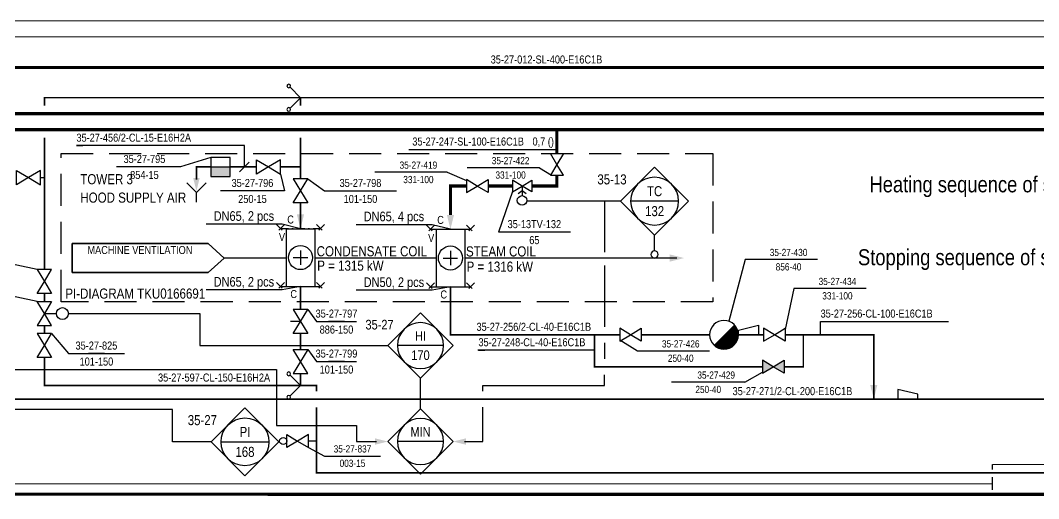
# Model space of a CAD drawing. Header units: millimetres. Extents: x -415 to 12957, y -5 to 599.
# Drawn here: x 6547.9 to 6866, y 444.6 to 594.2 of the extents above; entities that cross this region are included whole.
import ezdxf
from ezdxf.enums import TextEntityAlignment as Align

# ---------------------------------------------------------------- set-up
doc = ezdxf.new("R2010")
doc.units = ezdxf.units.MM
doc.header["$LTSCALE"] = 10
doc.header["$MEASUREMENT"] = 0
doc.linetypes.add('DASHDOT2', pattern=[0.5, 0.25, -0.125, 0, -0.125])
doc.linetypes.add('DASHEDX2', pattern=[1.5, 1, -0.5])
doc.layers.get('0').update_dxf_attribs({"linetype": 'CONTINUOUS'})
for name, color, linetype in [('HOYRYPATTERIT', 7, 'CONTINUOUS'), ('P-A-SHEET', 3, 'CONTINUOUS'), ('P-COND', 4, 'CONTINUOUS'), ('P-CVPOS', 7, 'CONTINUOUS'), ('P-DELIVERY_LIMIT', 1, 'DASHDOT2'), ('P-FITTINGS', 7, 'CONTINUOUS'), ('P-INSTRPOS', 7, 'CONTINUOUS'), ('P-INSTRPOS_TEXTS', 7, 'CONTINUOUS'), ('P-INSTRU', 7, 'CONTINUOUS'), ('P-LINEPOS', 7, 'CONTINUOUS'), ('P-OTHER', 7, 'CONTINUOUS'), ('P-STEAM1', 6, 'CONTINUOUS'), ('P-SYMB', 7, 'CONTINUOUS'), ('P-TEXT', 7, 'CONTINUOUS'), ('P-VALVEPOS', 7, 'CONTINUOUS'), ('P-VENTS', 7, 'CONTINUOUS'), ('PUTKIKARTIOT', 7, 'CONTINUOUS')]:
    doc.layers.add(name, color=color, linetype=linetype)
doc.layers.add('ins_025_muov', color=7, linetype='CONTINUOUS', lineweight=25)
doc.styles.add('ARIAL', font='ARIALN.TTF')
doc.styles.add('ARIALN', font='ARIALN.TTF')
doc.styles.add('LEGIBLE', font='ARIALN.TTF')
doc.styles.add('MODESTD', font='ARIALN.TTF')
doc.styles.add('ROMANS', font='ARIALN.TTF')
doc.styles.get("Standard").update_dxf_attribs({"font": 'ARIALN.TTF'})

# ---------------------------------------------------------------- blocks, each defined once
blk = doc.blocks.new('ARROW')
blk.add_solid([(-2.5, -1.25), (-2.5, 1.25), (2.5, 0)])
at = {"linetype": 'Continuous', "flags": 1}
blk.add_attdef('SYM_WIDTH', (0, 0), '', height=3, dxfattribs=at)
blk = doc.blocks.new('LPoist')
at = {"const_width": 3.75}
blk.add_lwpolyline([(1.33, 2.42, -1), (-1.33, 5.08, -5.843182)], format="xyb", dxfattribs=at)
blk.add_circle((0, 3.75), 3.75)
blk = doc.blocks.new('höyrypatteri')
for p, q in [((0, 5), (0, -5)), ((0, 5), (5, 5)), ((5, 5), (5, -5)), ((1.25, 0), (3.75, 0)), ((2.5, 1.25), (2.5, -1.25)), ((0, -5), (5, -5))]:
    blk.add_line(p, q)
blk.add_circle((2.5, 0), 2.09)
blk = doc.blocks.new('supistuskartio')
for p, q in [((-2.5, -0.28), (-2.5, -1.464)), ((2.5, -0.28), (-2.5, -0.28)), ((-2.5, -1.464), (2.5, -2.664)), ((2.5, -2.664), (2.5, -0.28))]:
    blk.add_line(p, q)
at = {"linetype": 'Continuous', "style": 'LEGIBLE', "flags": 9}
blk.add_attdef('FC', (0, 3.5), '', height=1.8, dxfattribs=at)
blk = doc.blocks.new('PPI_0103B')
at = {"color": 0, "linetype": 'ByBlock'}
blk.add_circle((0, 0), 1.25, dxfattribs=at)
blk = doc.blocks.new('PPI_0900A')
at = {"color": 0, "linetype": 'ByBlock'}
blk.add_line((-2.5, 0), (2.5, 0), dxfattribs=at)
blk = doc.blocks.new('PPI_1000A')
at = {"color": 0, "linetype": 'ByBlock'}
blk.add_line((-1, 0), (1, 0), dxfattribs=at)
blk = doc.blocks.new('PPI_1207A')
at = {"color": 0, "linetype": 'ByBlock'}
for p, q in [((-8.5, 0), (0, 8.5)), ((0, 8.5), (8.5, 0)), ((0, -8.5), (-8.5, 0)), ((-6, 0), (6, 0)), ((8.5, 0), (0, -8.5))]:
    blk.add_line(p, q, dxfattribs=at)
blk.add_circle((0, 0), 6, dxfattribs=at)
blk = doc.blocks.new('*U61')
at = {"color": 0}
for points in [[(5, 4.5), (0, 0)], [(47.5, 4.5), (5, 4.5)], [(47.5, -4.5), (47.5, 4.5)], [(0, 0), (5, -4.5)], [(5, -4.5), (47.5, -4.5)]]:
    blk.add_lwpolyline(points, close=True, dxfattribs=at)
at = {"color": 7, "style": 'ARIALN'}
for tag, p in [('TEKSTI1', (26.25, 2.5)), ('TEKSTI2', (26.25, -2.5))]:
    blk.add_attdef(tag, text='', height=2.5, dxfattribs=at).set_placement(p, align=Align.MIDDLE_CENTER)
at = {"color": 1, "style": 'ARIALN'}
blk.add_attdef('KAAVIO', text='', height=1.5, dxfattribs=at).set_placement((26.25, -5), align=Align.TOP_CENTER)
blk = doc.blocks.new('PPI_1100A')
at = {"color": 0, "linetype": 'ByBlock'}
blk.add_line((0, 0), (2, 0), dxfattribs=at)
blk = doc.blocks.new('P7A1100')
at = {"color": 0, "linetype": 'ByBlock'}
for points in [[(-3, -1.8), (-3, 1.8), (0, 0)], [(3, -1.8), (3, 1.8), (0, 0)]]:
    blk.add_lwpolyline(points, close=True, dxfattribs=at)
blk = doc.blocks.new('PRO66DD')
h = blk.add_hatch(color=0)
h.paths.add_polyline_path([(-3, 1.8), (-3, -1.8), (0, 0)])
h.paths.add_polyline_path([(3, -1.8), (3, 1.8), (0, 0)])
at = {"layer": 'P-VENTS', "color": 0, "linetype": 'Continuous'}
for points in [[(-3, -1.8), (-3, 1.8), (0, 0)], [(3, -1.8), (3, 1.8), (0, 0)]]:
    blk.add_lwpolyline(points, close=True, dxfattribs=at)
blk = doc.blocks.new('p7a1370')
at = {"color": 0, "linetype": 'ByBlock'}
for p, q in [((1.25, 1.25), (-1.25, -1.25)), ((-1.25, 1.25), (1.25, -1.25))]:
    blk.add_line(p, q, dxfattribs=at)
blk = doc.blocks.new('PPI_2100A')
at = {"color": 0, "linetype": 'ByBlock'}
blk.add_line((0, 0), (2, 0), dxfattribs=at)
blk = doc.blocks.new('P7A1208')
at = {"color": 0, "linetype": 'ByBlock'}
for p, q in [((-3, 0), (-3, -3)), ((3, -3), (3, 0)), ((-3, -3), (3, -3))]:
    blk.add_line(p, q, dxfattribs=at)
blk.add_lwpolyline([(3, 3), (-3, 3), (-3, 0), (3, 0)], close=True, dxfattribs=at)
blk.add_solid([(-3, 0), (3, 0), (-3, -3), (3, -3)], dxfattribs=at)
blk = doc.blocks.new('P7A1383')
at = {"color": 0}
for p, q in [((-3, 0), (0, -3)), ((0, -3), (3, 0)), ((0, -6), (0, -3))]:
    blk.add_line(p, q, dxfattribs=at)
blk = doc.blocks.new('P7A1305')
at = {"color": 0, "linetype": 'ByBlock'}
blk.add_solid([(-4, -1), (-4, 1), (0, 0)], dxfattribs=at)
blk = doc.blocks.new('P7A1304')
at = {"color": 0, "linetype": 'ByBlock'}
blk.add_line((1.5, 1.5), (-1.5, -1.5), dxfattribs=at)
blk = doc.blocks.new('P7A1172')
at = {"color": 0, "linetype": 'ByBlock'}
blk.add_line((0, 0), (0, 2.5), dxfattribs=at)
for points in [[(-3, 1.8), (0, 0), (-3, -1.8)], [(0, 0), (3, -1.8), (3, 1.8)]]:
    blk.add_lwpolyline(points, close=True, dxfattribs=at)
blk = doc.blocks.new('P7A1330')
at = {"color": 0, "linetype": 'ByBlock'}
for q in [(-3.25, 3.25), (3.25, 3.25)]:
    blk.add_line((0, 0), q, dxfattribs=at)
for centre, start, end in [((-3.66, 3.66), 90, 270), ((-3.66, 3.66), 270, 90), ((3.66, 3.66), 90, 270), ((3.66, 3.66), 270, 90)]:
    blk.add_arc(centre, 0.575, start, end, dxfattribs=at)
blk = doc.blocks.new('CVE6383')
at = {"color": 0, "linetype": 'Continuous'}
blk.add_lwpolyline([(-1.5, 4.5, -1), (1.5, 4.5, -1), (-1.5, 4.5)], format="xyb", close=True, dxfattribs=at)
for points in [[(-1.27, 2.39), (0, 1.5), (1.27, 2.39)], [(0, 0), (0, 3)]]:
    blk.add_lwpolyline(points, dxfattribs=at)
at = {"layer": 'P-VENTS', "color": 0, "linetype": 'Continuous'}
for points in [[(-3, -1.8), (-3, 1.8), (0, 0)], [(3, -1.8), (3, 1.8), (0, 0)]]:
    blk.add_lwpolyline(points, close=True, dxfattribs=at)
blk = doc.blocks.new('CVE8A29')
at = {"color": 0, "linetype": 'Continuous'}
blk.add_lwpolyline([(-1.5, 4.5, -1), (1.5, 4.5, -1), (-1.5, 4.5)], format="xyb", close=True, dxfattribs=at)
blk.add_lwpolyline([(0, 0), (0, 3)], dxfattribs=at)
at = {"layer": 'P-VENTS', "color": 0, "linetype": 'Continuous'}
for points in [[(-3, -1.8), (-3, 1.8), (0, 0)], [(3, -1.8), (3, 1.8), (0, 0)]]:
    blk.add_lwpolyline(points, close=True, dxfattribs=at)

msp = doc.modelspace()

# ---------------------------------------------------------------- linework, layer by layer
at = {"layer": 'P-A-SHEET', "color": 7, "const_width": 0.35}
for points in [[(-410, 0), (12952.06, 0), (12952.06, 594), (-410, 594)], [(-405, 5), (12947.06, 5), (12947.06, 589), (-405, 589)]]:
    msp.add_lwpolyline(points, close=True, dxfattribs=at)
at = {"layer": 'P-COND', "const_width": 0.5}
for points in [[(7344.51, 570), (6555.37, 570), (6555.37, 567.5)], [(6765.21, 570), (6635.37, 570), (6635.37, 567.5)], [(6555.37, 557.5), (6555.37, 516.25)], [(6635.37, 544.59), (6635.37, 557.5)], [(6635.37, 529), (6635.37, 537.09)], [(6635.37, 503.75), (6635.37, 511)], [(6555.37, 508.75), (6555.37, 506.25)], [(6555.37, 498.75), (6555.37, 496.25)], [(6635.37, 491.25), (6635.37, 496.25)], [(6635.37, 480), (6555.37, 480), (6555.37, 488.75)], [(6635.37, 483.75), (6635.37, 480), (6640.37, 480), (6640.37, 478.21)], [(6459.81, 475.71), (9883.8, 475.71)], [(7060.28, 452.75), (6640.37, 452.75), (6640.37, 473.21)]]:
    msp.add_lwpolyline(points, dxfattribs=at)
at = {"layer": 'P-COND', "linetype": 'Continuous', "const_width": 0.5}
for points in [[(6607.37, 548.34), (6602.87, 548.34), (6602.87, 544.34)], [(6621.62, 548.34), (6613.37, 548.34)], [(6635.37, 548.34), (6629.12, 548.34)], [(6555.37, 545), (6554.12, 545)], [(6741.86, 495.87), (6763.18, 495.87)], [(6772.18, 495.87), (6780.06, 495.87)], [(6640.37, 462.66), (6637.85, 462.66)]]:
    msp.add_lwpolyline(points, dxfattribs=at)
at = {"layer": 'P-COND', "linetype": 'Continuous'}
for points in [[(6682.23, 510.87, 0.5, 0.5, 0), (6682.23, 495.87, 0.5, 0.5, 0), (6735.11, 495.87, 0, 0, 0)], [(6727.23, 495.87, 0.5, 0.5, 0), (6727.23, 485.87, 0.5, 0.5, 0), (6779.69, 485.87, 0, 0, 0)], [(6786.44, 485.87, 0.5, 0.5, 0), (6792.48, 485.87, 0.5, 0.5, 0), (6792.48, 495.87, 0, 0, 0)], [(6786.81, 495.87, 0.5, 0.5, 0), (6814.48, 495.87, 0.5, 0.5, 0), (6814.49, 475.71, 0, 0, 0)]]:
    msp.add_lwpolyline(points, format="xyseb", dxfattribs=at)
at = {"layer": 'P-CVPOS'}
for points in [[(6701.6, 540.69), (6697.2, 527.97)], [(6553.12, 506.25), (6535.37, 510), (6512.87, 510)]]:
    msp.add_lwpolyline(points, dxfattribs=at)
at = {"layer": 'P-DELIVERY_LIMIT'}
for points in [[(6629.14, 529.1), (6641.64, 529.1)], [(6675.98, 528.87), (6688.48, 528.87)], [(6629.12, 511), (6641.62, 511)], [(6675.98, 510.87), (6688.48, 510.87)]]:
    msp.add_lwpolyline(points, dxfattribs=at)
at = {"layer": 'P-INSTRU'}
for points in [[(6607.42, 462.39), (6595.37, 462.39), (6595.37, 472.5), (6472.87, 472.5), (6472.87, 545), (6477.26, 545)], [(6730.37, 537.5), (6730.37, 521.71)], [(6487.87, 534.39), (6487.87, 485), (6627.87, 485), (6627.87, 467.5), (6652.87, 467.5), (6652.87, 462.5), (6659.17, 462.5)], [(6730.37, 517.5), (6730.37, 498.37)], [(6562.87, 502.5), (6603.93, 502.5), (6603.93, 492.5), (6662.67, 492.5)], [(6730.37, 493.37), (6730.37, 488.37)], [(6672.87, 472.7), (6672.87, 482.5)], [(6692.34, 478.21), (6692.34, 480), (6730.37, 480), (6730.37, 483.37)], [(6686.57, 462.5), (6692.34, 462.5), (6692.34, 473.21)], [(6851.63, 453.7), (6851.63, 455.35), (6958.43, 455.38)], [(6528.78, 453.73), (6528.78, 449.33), (6851.63, 449.26)], [(6851.63, 447.37), (6851.63, 451.33)]]:
    msp.add_lwpolyline(points, dxfattribs=at)
at = {"layer": 'P-INSTRU', "linetype": 'Continuous'}
for points in [[(6735.4, 537.65), (6706.26, 537.65)], [(6746.01, 522.12), (6746.01, 527.04)], [(6628.85, 462.66), (6628.59, 462.66)]]:
    msp.add_lwpolyline(points, dxfattribs=at)
at = {"layer": 'P-LINEPOS'}
for points in [[(6617.87, 548.34), (6617.87, 555), (6565.37, 555)], [(6797.87, 495.87), (6797.87, 500), (6837.87, 500)], [(6727.23, 491.04), (6690.77, 491.04)]]:
    msp.add_lwpolyline(points, dxfattribs=at)
at = {"layer": 'P-OTHER'}
for points in [[(6669.22, 553.79), (6715.48, 553.79)], [(6719.7, 527.97), (6697.2, 527.97)], [(6719.7, 527.97), (6697.2, 527.97)]]:
    msp.add_lwpolyline(points, dxfattribs=at)
at = {"layer": 'P-OTHER', "linetype": 'DASHEDX2'}
msp.add_lwpolyline([(6560.6, 552.5), (6764.19, 552.5), (6764.19, 506.22), (6560.6, 506.22)], close=True, dxfattribs=at)
at = {"layer": 'P-OTHER', "linetype": 'Continuous'}
for points in [[(6605.92, 530.53), (6629.67, 530.53), (6635.39, 529.1)], [(6652.79, 530.4), (6676.54, 530.4), (6682.26, 528.97)], [(6630.87, 519.87), (6611.57, 519.87)], [(6677.73, 519.87), (6639.87, 519.87)], [(6752.98, 519.87), (6686.73, 519.87)], [(6635.37, 511), (6629.67, 509.97), (6605.92, 509.97)], [(6682.23, 510.87), (6676.54, 509.85), (6652.79, 509.85)]]:
    msp.add_lwpolyline(points, dxfattribs=at)
at = {"layer": 'P-STEAM1', "linetype": 'Continuous', "const_width": 1}
for points in [[(1230.31, 579.44), (6591.76, 579.44)], [(6459.81, 579.44), (9965.01, 579.44)], [(6459.81, 565), (7668.46, 565)], [(6459.81, 560), (9735.21, 560), (9735.21, 542.5), (9906.3, 542.5)], [(6715.48, 552.5), (6715.48, 560)], [(6693.98, 542.37), (6701.61, 542.37)], [(6459.81, 446.03), (9965.01, 445.79)]]:
    msp.add_lwpolyline(points, dxfattribs=at)
at = {"layer": 'P-STEAM1', "linetype": 'Continuous'}
for points in [[(6707.61, 542.37, 1, 1, 0), (6715.48, 542.37, 1, 1, 0), (6715.48, 545.75, 0, 0, 0)], [(6682.23, 533.37, 1, 1, 0), (6682.23, 542.37, 1, 1, 0), (6687.23, 542.37, 0, 0, 0)]]:
    msp.add_lwpolyline(points, format="xyseb", dxfattribs=at)
at = {"layer": 'P-VALVEPOS'}
for points in [[(6607.37, 551.34), (6597.87, 548.34), (6577.87, 548.34)], [(6710.02, 548.07), (6687.42, 548.07)], [(6710.02, 548.07), (6713.79, 545.75)], [(6629.12, 546.09), (6630.37, 540.84), (6610.37, 540.84)], [(6637.62, 544.59), (6642.87, 540.84), (6665.37, 540.84)], [(6681.22, 546.66), (6658.62, 546.66)], [(6681.22, 546.66), (6687.23, 544.06)], [(6553.12, 516.25), (6535.37, 520), (6517.87, 520)], [(6796.86, 519.36), (6774.26, 519.36), (6769.21, 500.1)], [(6812.13, 510.3), (6789.53, 510.3), (6786.81, 497.55)], [(6637.62, 503.75), (6640.37, 500), (6652.87, 500)], [(6557.62, 496.25), (6562.87, 490), (6580.37, 490)], [(6740.68, 490.78), (6735.11, 494.18)], [(6637.62, 491.25), (6640.37, 487.5), (6652.87, 487.5)], [(6763.18, 490.78), (6740.58, 490.78)], [(6774.25, 481.03), (6779.69, 484.18)], [(6774.25, 481.03), (6751.28, 481.03)], [(6637.85, 460.64), (6642.87, 457.95), (6660.37, 457.95)]]:
    msp.add_lwpolyline(points, dxfattribs=at)

# ---------------------------------------------------------------- block references
at = {"layer": 'HOYRYPATTERIT', "xscale": 1.800000000000182, "yscale": 1.800000000000182, "zscale": 1.800000000000182}
for p in [(6630.87, 520), (6677.73, 519.87)]:
    msp.add_blockref('höyrypatteri', p, dxfattribs=at)
at = {"layer": 'P-COND', "linetype": 'Continuous', "xscale": -0.900000000000091, "yscale": 0.900000000000091, "zscale": 0.900000000000091, "rotation": 89.99999999999937}
msp.add_blockref('ARROW', (6814.49, 477.96), dxfattribs=at)
at = {"layer": 'P-CVPOS', "color": 140, "xscale": -1}
msp.add_blockref('PPI_1000A', (6708.45, 527.97), dxfattribs=at)
at = {"layer": 'P-DELIVERY_LIMIT'}
for p in [(6629.14, 529.1), (6641.64, 529.1), (6675.98, 528.87), (6688.48, 528.87), (6629.12, 511), (6641.62, 511), (6675.98, 510.87), (6688.48, 510.87)]:
    msp.add_blockref('p7a1370', p, dxfattribs=at)
at = {"layer": 'P-FITTINGS'}
msp.add_blockref('P7A1208', (6610.37, 548.34), dxfattribs=at)
at = {"layer": 'P-INSTRPOS', "color": 140, "xscale": -1.2, "yscale": 1.2, "zscale": 1.2}
msp.add_blockref('PPI_1207A', (6672.87, 492.5), dxfattribs=at)
at = {"layer": 'P-INSTRPOS', "xscale": -1.2, "yscale": 1.2, "zscale": 1.2}
msp.add_blockref('PPI_1207A', (6672.87, 462.5), dxfattribs=at)
at = {"layer": 'P-INSTRU', "color": 140, "yscale": 1.2478, "zscale": 1.2478}
for p, xscale in [((6746.01, 537.65), -1.2478), ((6618.03, 462.39), 1.2478)]:
    msp.add_blockref('PPI_1207A', p, dxfattribs=dict(at, xscale=xscale))
at = {"layer": 'P-INSTRU', "color": 1, "xscale": -0.899999999999636, "yscale": 0.899999999999636, "zscale": 0.899999999999636}
msp.add_blockref('PPI_0103B', (6746.01, 521), dxfattribs=at)
at = {"layer": 'P-INSTRU', "xscale": 0.899999999999636, "yscale": 0.899999999999636, "zscale": 0.899999999999636, "rotation": 90}
msp.add_blockref('PPI_0103B', (6629.98, 462.66), dxfattribs=at)
at = {"layer": 'P-LINEPOS', "color": 140}
for name, p in [('PPI_1100A', (6694.8, 579.44)), ('PPI_2100A', (6565.37, 555)), ('PPI_1100A', (6670.32, 553.79)), ('PPI_1100A', (6797.87, 500)), ('PPI_2100A', (6690.37, 495.87)), ('PPI_1100A', (6690.97, 491.04)), ('PPI_1100A', (6720.71, 480)), ('PPI_2100A', (6770.38, 475.76))]:
    msp.add_blockref(name, p, dxfattribs=at)
at = {"layer": 'P-LINEPOS'}
msp.add_blockref('P7A1304', (6617.87, 548.34), dxfattribs=at)
at = {"layer": 'P-OTHER'}
ref = msp.add_blockref('*U61', (6611.57, 519.87), dxfattribs=dict(at, xscale=-1))
ref.add_attrib('TEKSTI1', 'MACHINE VENTILATION', dxfattribs={"layer": '0', "color": 7, "height": 2.5, "style": 'ARIALN'}).set_placement((6585.21, 522.37), align=Align.MIDDLE_CENTER)
at = {"layer": 'P-OTHER', "linetype": 'Continuous', "xscale": -0.8999999999996362, "yscale": 0.8999999999996362, "zscale": 0.8999999999996362, "rotation": 180}
msp.add_blockref('ARROW', (6752.98, 519.87), dxfattribs=at)
at = {"layer": 'P-STEAM1', "linetype": 'Continuous', "xscale": -0.900000000000091, "yscale": 0.900000000000091, "zscale": 0.900000000000091, "rotation": 89.99999999999937}
for p in [(6635.37, 531.25), (6682.23, 531.12)]:
    msp.add_blockref('ARROW', p, dxfattribs=at)
at = {"layer": 'P-SYMB'}
for name, p, rotation in [('P7A1330', (6635.37, 570), 90), ('P7A1305', (6602.87, 540.84), 270), ('P7A1330', (6635.37, 480), 90), ('P7A1305', (6683.07, 462.5), 180)]:
    msp.add_blockref(name, p, dxfattribs=dict(at, rotation=rotation))
msp.add_blockref('P7A1383', (6602.87, 543.34), dxfattribs=at)
at = {"layer": 'P-SYMB', "xscale": -1.199999999999818, "yscale": 1.199999999999818, "zscale": 1.199999999999818}
msp.add_blockref('LPoist', (6767.68, 491.37), dxfattribs=at)
at = {"layer": 'P-SYMB', "xscale": -1, "rotation": 180}
msp.add_blockref('P7A1305', (6662.67, 462.5), dxfattribs=at)
at = {"layer": 'P-VALVEPOS', "color": 140, "rotation": 180}
for p in [(6586.62, 548.34), (6620.37, 540.84), (6646.62, 500), (6571.62, 490), (6646.62, 487.5)]:
    msp.add_blockref('PPI_0900A', p, dxfattribs=at)
at = {"layer": 'P-VALVEPOS', "color": 140, "yscale": 0.9, "zscale": 0.9}
for p, xscale in [((6701.02, 548.07), -0.9), ((6672.22, 546.66), -0.9), ((6787.86, 519.36), -0.9), ((6803.13, 510.3), -0.9), ((6754.18, 490.78), -0.9), ((6762.58, 481.03), -0.9), ((6651.62, 457.95), 0.9)]:
    msp.add_blockref('PPI_0900A', p, dxfattribs=dict(at, xscale=xscale))
at = {"layer": 'P-VALVEPOS', "color": 140}
msp.add_blockref('PPI_0900A', (6654.12, 540.84), dxfattribs=at)
at = {"layer": 'P-VENTS'}
for p, xscale, yscale, zscale in [((6625.37, 548.34), 1.25, 1.25, 1.25), ((6550.37, 545), 1.25, 1.25, 1.25), ((6634.48, 462.66), 1.125, 1.125, 1.125)]:
    msp.add_blockref('P7A1100', p, dxfattribs=dict(at, xscale=xscale, yscale=yscale, zscale=zscale))
for name, p, xscale, yscale, zscale, rotation in [('P7A1100', (6715.48, 549.12), 1.125, 1.125, 1.125, 270), ('P7A1100', (6635.37, 540.84), 1.25, 1.25, 1.25, 90), ('P7A1100', (6690.61, 542.37), 1.125, 1.125, 1.125, 180), ('P7A1100', (6555.37, 512.5), 1.25, 1.25, 1.25, 90), ('CVE8A29', (6555.37, 502.5), 1.25, 1.25, 1.25, 270), ('P7A1172', (6635.37, 500), 1.25, 1.25, 1.25, 90), ('P7A1100', (6738.48, 495.87), 1.125, 1.125, 1.125, 180), ('P7A1100', (6783.43, 495.87), 1.125, 1.125, 1.125, 180), ('P7A1100', (6555.37, 492.5), 1.25, 1.25, 1.25, 90), ('P7A1100', (6635.37, 487.5), 1.25, 1.25, 1.25, 270), ('PRO66DD', (6783.07, 485.87), 1.125000000000022, 1.125000000000022, 1.125000000000022, 180)]:
    msp.add_blockref(name, p, dxfattribs=dict(at, xscale=xscale, yscale=yscale, zscale=zscale, rotation=rotation))
at = {"layer": 'P-VENTS', "rotation": 180}
msp.add_blockref('CVE6383', (6704.61, 542.37), dxfattribs=at)
at = {"layer": 'PUTKIKARTIOT', "yscale": 1.258389262000037, "zscale": 1.258389262000037, "rotation": 180}
for p, xscale in [((6775.33, 495.51), -1.258389262000037), ((6825.14, 475.41), 1.258389262000037)]:
    msp.add_blockref('supistuskartio', p, dxfattribs=dict(at, xscale=xscale))

# ---------------------------------------------------------------- texts
at = {"layer": 'ins_025_muov', "style": 'ARIALN'}
for s, p in [('Heating sequence of steam and condensate system', (6813.16, 540.41)), ('Stopping sequence of steam and condensate system', (6809.56, 517.61))]:
    msp.add_text(s, height=5, dxfattribs=at).set_placement(p)
at = {"layer": 'P-CVPOS', "color": 140, "style": 'ARIAL'}
for s, p in [('35-13TV-132', (6708.45, 530.47)), ('65', (6708.45, 525.47))]:
    msp.add_text(s, height=2.5, dxfattribs=at).set_placement(p, align=Align.MIDDLE)
at = {"layer": 'P-DELIVERY_LIMIT', "style": 'ROMANS'}
for p in [(6631.24, 530.66), (6678.1, 530.53), (6632.23, 507.36), (6679.1, 507.23)]:
    msp.add_attdef('C', p, '', height=2.5, dxfattribs=at)
for p in [(6630.55, 525.18), (6677.17, 524.88)]:
    msp.add_attdef('V', text='', height=2.5, dxfattribs=at).set_placement(p, align=Align.RIGHT)
at = {"layer": 'P-INSTRPOS_TEXTS', "style": 'ARIAL'}
for s, height, p in [('35-13', 3.119, (6737.27, 542.89)), ('35-27', 3, (6664.47, 497.54)), ('35-27', 3.119, (6609.29, 467.63))]:
    msp.add_text(s, height=height, dxfattribs=at).set_placement(p, align=Align.RIGHT)
for s, height, p in [('TC', 3.119, (6746.01, 540.77)), ('132', 3.119, (6746.01, 534.53)), ('HI', 3, (6672.87, 495.5)), ('170', 3, (6672.87, 489.5)), ('PI', 3.119, (6618.03, 465.5)), ('MIN', 3, (6672.87, 465.5)), ('168', 3.119, (6618.03, 459.27))]:
    msp.add_text(s, height=height, dxfattribs=at).set_placement(p, align=Align.MIDDLE)
at = {"layer": 'P-LINEPOS', "color": 140, "style": 'ARIAL'}
for s, p in [('35-27-012-SL-400-E16C1B', (6694.8, 581.94)), ('35-27-456/2-CL-15-E16H2A', (6565.37, 557.5)), ('35-27-247-SL-100-E16C1B', (6670.32, 556.29)), ('0,7 ()', (6707.87, 556.31)), ('35-27-256-CL-100-E16C1B', (6797.87, 502.5)), ('35-27-256/2-CL-40-E16C1B', (6690.37, 498.37)), ('35-27-248-CL-40-E16C1B', (6690.97, 493.54)), ('35-27-597-CL-150-E16H2A', (6590.87, 482.5)), ('35-27-271/2-CL-200-E16C1B', (6770.38, 478.26))]:
    msp.add_text(s, height=2.5, dxfattribs=at).set_placement(p, align=Align.MIDDLE_LEFT)
at = {"layer": 'P-OTHER', "linetype": 'Continuous', "style": 'MODESTD'}
for s, p in [('TOWER 3', (6566.59, 542.94)), ('HOOD SUPPLY AIR', (6566.59, 537.18)), ('CONDENSATE COIL', (6640.43, 520.41)), ('STEAM COIL', (6687.09, 520.36)), ('P = 1315 kW', (6640.6, 515.91)), ('P = 1316 kW', (6687.26, 515.6)), ('PI-DIAGRAM TKU0166691', (6561.9, 507.18))]:
    msp.add_text(s, height=3.15, dxfattribs=at).set_placement(p)
at = {"layer": 'P-TEXT', "style": 'ARIALN'}
for s, p in [('DN65, 2 pcs', (6608.24, 531.5)), ('DN65, 4 pcs', (6655.11, 531.37)), ('DN65, 2 pcs', (6608.24, 510.94)), ('DN50, 2 pcs', (6655.11, 510.81))]:
    msp.add_text(s, height=3, dxfattribs=at).set_placement(p)
at = {"layer": 'P-VALVEPOS', "color": 140, "style": 'ARIAL'}
for s, height, p in [('35-27-795', 2.5, (6586.62, 550.84)), ('35-27-422', 2.25, (6701.02, 550.32)), ('35-27-419', 2.25, (6672.22, 548.91)), ('854-15', 2.5, (6586.62, 545.84)), ('35-27-796', 2.5, (6620.37, 543.34)), ('35-27-798', 2.5, (6654.12, 543.34)), ('331-100', 2.25, (6672.22, 544.41)), ('331-100', 2.25, (6701.02, 545.82)), ('250-15', 2.5, (6620.37, 538.34)), ('101-150', 2.5, (6654.12, 538.34)), ('35-27-430', 2.25, (6787.86, 521.61)), ('856-40', 2.25, (6787.86, 517.11)), ('35-27-434', 2.25, (6803.13, 512.55)), ('331-100', 2.25, (6803.13, 508.05)), ('35-27-797', 2.5, (6646.62, 502.5)), ('886-150', 2.5, (6646.62, 497.5)), ('35-27-825', 2.5, (6571.62, 492.5)), ('35-27-426', 2.25, (6754.18, 493.03)), ('35-27-799', 2.5, (6646.62, 490)), ('101-150', 2.5, (6571.62, 487.5)), ('250-40', 2.25, (6754.18, 488.53)), ('101-150', 2.5, (6646.62, 485)), ('35-27-429', 2.25, (6765.25, 483.28)), ('250-40', 2.25, (6762.77, 478.78)), ('35-27-837', 2.25, (6651.62, 460.2)), ('003-15', 2.25, (6651.62, 455.7))]:
    msp.add_text(s, height=height, dxfattribs=at).set_placement(p, align=Align.MIDDLE)

doc.saveas('drawing.dxf')
